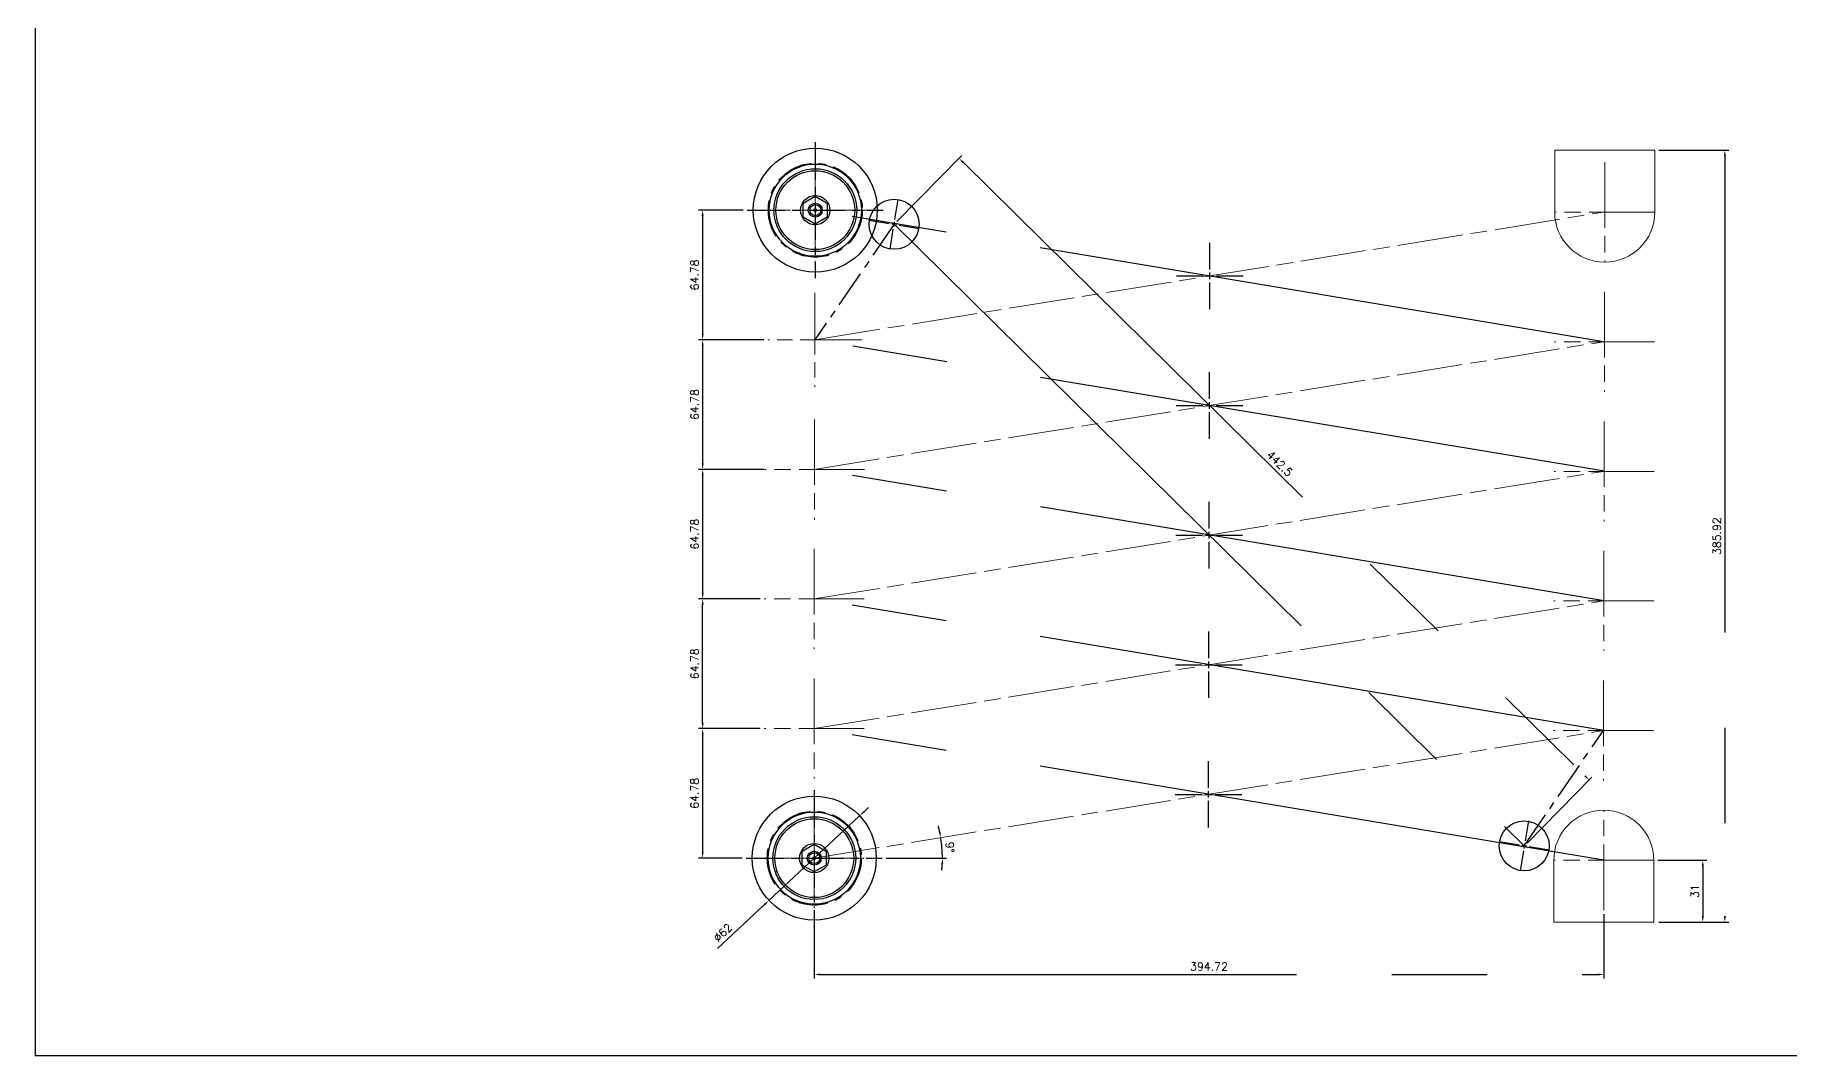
# Model space of a CAD drawing. Extents: x -2917 to 6643, y 8514 to 10799.
# Drawn here: x -2829 to -1951, y 9778 to 10289 of the extents above; entities that cross this region are included whole.
import ezdxf

# ---------------------------------------------------------------- set-up
doc = ezdxf.new("R2010")
doc.units = 0
doc.header["$LTSCALE"] = 15
doc.header["$MEASUREMENT"] = 0
for name, pattern in [('CENTER', [2, 1.25, -0.25, 0.25, -0.25]), ('CENTER2', [28.575, 19.05, -3.175, 3.175, -3.175]), ('CHAIN', [0.3543, 0.2362, -0.0295, 0.0591, -0.0295]), ('PHANTOM2', [31.75, 15.875, -3.175, 3.175, -3.175, 3.175, -3.175])]:
    doc.linetypes.add(name, pattern=pattern)
for name, color, linetype in [('1', 1, 'CENTER'), ('3', 3, 'Continuous'), ('4', 4, 'Continuous'), ('DXF0', 7, 'Continuous'), ('DXF1', 7, 'Continuous')]:
    doc.layers.add(name, color=color, linetype=linetype)
doc.layers.add('가는실선중심선_A3', color=1, linetype='Continuous', lineweight=5, true_color=0xff0000)
doc.layers.add('굵은실선_A3', color=7, linetype='Continuous', lineweight=18)
doc.styles.get("Standard").update_dxf_attribs({"font": 'txt.shx'})
doc.dimstyles.new('ISO-25', dxfattribs={"dimtxt": 2.5, "dimasz": 2.5, "dimexe": 1.25, "dimexo": 0.625, "dimtad": 1, "dimtoh": 1, "dimdsep": 46, "dimtxsty": 'Standard', "dimcen": 2.5, "dimclrt": 6, "dimadec": 0, "dimazin": 0, "dimtfac": 1, "dimtmove": 0, "dimatfit": 3, "dimfxl": 1, "dimarcsym": 0})

# ---------------------------------------------------------------- blocks, each defined once
blk = doc.blocks.new('*U905')
at = {"layer": '4', "color": 0, "linetype": 'CENTER2', "transparency": 16777216}
for p, q in [((0, 3.3), (0, 16.62)), ((-16.62, 0), (-3.3, 0)), ((3.3, 0), (16.62, 0)), ((0, -16.62), (0, -3.3))]:
    blk.add_line(p, q, dxfattribs=at)
at = {"layer": '4', "color": 0, "linetype": 'Continuous', "transparency": 16777216}
for p, q in [((-1.65, 0), (1.65, 0)), ((0, -1.65), (0, 1.65))]:
    blk.add_line(p, q, dxfattribs=at)
blk = doc.blocks.new('*U906')
at = {"layer": '4', "color": 0, "linetype": 'CENTER2', "transparency": 16777216}
for p, q in [((0, 3.3), (0, 16.62)), ((-16.62, 0), (-3.3, 0)), ((3.3, 0), (16.62, 0)), ((0, -16.62), (0, -3.3))]:
    blk.add_line(p, q, dxfattribs=at)
at = {"layer": '4', "color": 0, "linetype": 'Continuous', "transparency": 16777216}
for p, q in [((-1.65, 0), (1.65, 0)), ((0, -1.65), (0, 1.65))]:
    blk.add_line(p, q, dxfattribs=at)
blk = doc.blocks.new('*U907')
at = {"layer": '4', "color": 0, "linetype": 'CENTER2', "transparency": 16777216}
for p, q in [((0, 3.3), (0, 16.62)), ((-16.62, 0), (-3.3, 0)), ((3.3, 0), (16.62, 0)), ((0, -16.62), (0, -3.3))]:
    blk.add_line(p, q, dxfattribs=at)
at = {"layer": '4', "color": 0, "linetype": 'Continuous', "transparency": 16777216}
for p, q in [((-1.65, 0), (1.65, 0)), ((0, -1.65), (0, 1.65))]:
    blk.add_line(p, q, dxfattribs=at)
blk = doc.blocks.new('*U908')
at = {"layer": '4', "color": 0, "linetype": 'CENTER2', "transparency": 16777216}
for p, q in [((0, 3.3), (0, 16.62)), ((-16.62, 0), (-3.3, 0)), ((3.3, 0), (16.62, 0)), ((0, -16.62), (0, -3.3))]:
    blk.add_line(p, q, dxfattribs=at)
at = {"layer": '4', "color": 0, "linetype": 'Continuous', "transparency": 16777216}
for p, q in [((-1.65, 0), (1.65, 0)), ((0, -1.65), (0, 1.65))]:
    blk.add_line(p, q, dxfattribs=at)
blk = doc.blocks.new('*U909')
at = {"layer": '4', "color": 0, "linetype": 'CENTER2', "transparency": 16777216}
for p, q in [((0, 3.3), (0, 16.62)), ((-16.62, 0), (-3.3, 0)), ((3.3, 0), (16.62, 0)), ((0, -16.62), (0, -3.3))]:
    blk.add_line(p, q, dxfattribs=at)
at = {"layer": '4', "color": 0, "linetype": 'Continuous', "transparency": 16777216}
for p, q in [((-1.65, 0), (1.65, 0)), ((0, -1.65), (0, 1.65))]:
    blk.add_line(p, q, dxfattribs=at)
blk = doc.blocks.new('*D910')
at = {"layer": '4', "color": 4, "linetype": 'PHANTOM2', "lineweight": -2, "transparency": 16777216}
for p, q in [((-2017.02, 10231.05), (-1981.95, 10231.05)), ((-1983.95, 10228.05), (-1983.95, 9848.13)), ((-2017.02, 9845.13), (-1981.95, 9845.13))]:
    blk.add_line(p, q, dxfattribs=at)
at = {"layer": '4', "color": 4, "linetype": 'PHANTOM2', "transparency": 16777216}
for points in [[(-1984.45, 10228.05), (-1983.45, 10228.05), (-1983.95, 10231.05)], [(-1984.45, 9848.13), (-1983.45, 9848.13), (-1983.95, 9845.13)]]:
    blk.add_solid(points, dxfattribs=at)
at = {"layer": 'Defpoints', "color": 0, "linetype": 'PHANTOM2', "transparency": 16777216}
for p in [(-2019.02, 10231.05), (-2019.02, 9845.13), (-1983.95, 9845.13)]:
    blk.add_point(p, dxfattribs=at)
at = {"layer": '4', "color": 7, "linetype": 'PHANTOM2', "transparency": 16777216, "insert": (-1987.95, 10038.09), "char_height": 4, "attachment_point": 5, "rotation": 90}
blk.add_mtext('385.92', dxfattribs=at)
blk = doc.blocks.new('*D911')
at = {"layer": '4', "color": 4, "linetype": 'PHANTOM2', "lineweight": -2, "transparency": 16777216}
for p, q in [((-2044.51, 9849.13), (-2044.51, 9816.96)), ((-2439.23, 9844.13), (-2439.23, 9816.96)), ((-2436.23, 9818.96), (-2047.51, 9818.96))]:
    blk.add_line(p, q, dxfattribs=at)
at = {"layer": '4', "color": 4, "linetype": 'PHANTOM2', "transparency": 16777216}
for points in [[(-2436.23, 9819.46), (-2436.23, 9818.46), (-2439.23, 9818.96)], [(-2047.51, 9819.46), (-2047.51, 9818.46), (-2044.51, 9818.96)]]:
    blk.add_solid(points, dxfattribs=at)
at = {"layer": 'Defpoints', "color": 0, "linetype": 'PHANTOM2', "transparency": 16777216}
for p in [(-2439.23, 9846.13), (-2044.51, 9851.13), (-2044.51, 9818.96)]:
    blk.add_point(p, dxfattribs=at)
at = {"layer": '4', "color": 7, "linetype": 'PHANTOM2', "transparency": 16777216, "insert": (-2241.87, 9822.96), "char_height": 4, "attachment_point": 5}
blk.add_mtext('394.72', dxfattribs=at)
blk = doc.blocks.new('*D912')
at = {"layer": '4', "color": 4, "linetype": 'PHANTOM2', "lineweight": -2, "transparency": 16777216}
for p, q in [((-2474.73, 10201.05), (-2497.04, 10201.05)), ((-2495.04, 10198.05), (-2495.04, 10139.26)), ((-2464.4, 10136.26), (-2497.04, 10136.26))]:
    blk.add_line(p, q, dxfattribs=at)
at = {"layer": '4', "color": 4, "linetype": 'PHANTOM2', "transparency": 16777216}
for points in [[(-2495.54, 10198.05), (-2494.54, 10198.05), (-2495.04, 10201.05)], [(-2495.54, 10139.26), (-2494.54, 10139.26), (-2495.04, 10136.26)]]:
    blk.add_solid(points, dxfattribs=at)
at = {"layer": 'Defpoints', "color": 0, "linetype": 'PHANTOM2', "transparency": 16777216}
for p in [(-2472.73, 10201.05), (-2495.04, 10136.26), (-2462.4, 10136.26)]:
    blk.add_point(p, dxfattribs=at)
at = {"layer": '4', "color": 7, "linetype": 'PHANTOM2', "transparency": 16777216, "insert": (-2499.04, 10168.66), "char_height": 4, "attachment_point": 5, "rotation": 90}
blk.add_mtext('64.78', dxfattribs=at)
blk = doc.blocks.new('*D913')
at = {"layer": '4', "color": 4, "linetype": 'PHANTOM2', "lineweight": -2, "transparency": 16777216}
for p, q in [((-2464.4, 10136.26), (-2497.04, 10136.26)), ((-2495.04, 10133.26), (-2495.04, 10074.48)), ((-2464.4, 10071.48), (-2497.04, 10071.48))]:
    blk.add_line(p, q, dxfattribs=at)
at = {"layer": '4', "color": 4, "linetype": 'PHANTOM2', "transparency": 16777216}
for points in [[(-2495.54, 10133.26), (-2494.54, 10133.26), (-2495.04, 10136.26)], [(-2495.54, 10074.48), (-2494.54, 10074.48), (-2495.04, 10071.48)]]:
    blk.add_solid(points, dxfattribs=at)
at = {"layer": 'Defpoints', "color": 0, "linetype": 'PHANTOM2', "transparency": 16777216}
for p in [(-2462.4, 10136.26), (-2495.04, 10071.48), (-2462.4, 10071.48)]:
    blk.add_point(p, dxfattribs=at)
at = {"layer": '4', "color": 7, "linetype": 'PHANTOM2', "transparency": 16777216, "insert": (-2499.04, 10103.87), "char_height": 4, "attachment_point": 5, "rotation": 90}
blk.add_mtext('64.78', dxfattribs=at)
blk = doc.blocks.new('*D914')
at = {"layer": '4', "color": 4, "linetype": 'PHANTOM2', "lineweight": -2, "transparency": 16777216}
for p, q in [((-2464.4, 10071.48), (-2497.04, 10071.48)), ((-2495.04, 10068.48), (-2495.04, 10009.69)), ((-2466.23, 10006.69), (-2497.04, 10006.69))]:
    blk.add_line(p, q, dxfattribs=at)
at = {"layer": '4', "color": 4, "linetype": 'PHANTOM2', "transparency": 16777216}
for points in [[(-2495.54, 10068.48), (-2494.54, 10068.48), (-2495.04, 10071.48)], [(-2495.54, 10009.69), (-2494.54, 10009.69), (-2495.04, 10006.69)]]:
    blk.add_solid(points, dxfattribs=at)
at = {"layer": 'Defpoints', "color": 0, "linetype": 'PHANTOM2', "transparency": 16777216}
for p in [(-2462.4, 10071.48), (-2495.04, 10006.69), (-2464.23, 10006.69)]:
    blk.add_point(p, dxfattribs=at)
at = {"layer": '4', "color": 7, "linetype": 'PHANTOM2', "transparency": 16777216, "insert": (-2499.04, 10039.09), "char_height": 4, "attachment_point": 5, "rotation": 90}
blk.add_mtext('64.78', dxfattribs=at)
blk = doc.blocks.new('*D915')
at = {"layer": '4', "color": 4, "linetype": 'PHANTOM2', "lineweight": -2, "transparency": 16777216}
for p, q in [((-2495.04, 9944.91), (-2495.04, 10003.69)), ((-2466.23, 9941.91), (-2497.04, 9941.91))]:
    blk.add_line(p, q, dxfattribs=at)
at = {"layer": '4', "color": 4, "linetype": 'PHANTOM2', "transparency": 16777216}
for points in [[(-2495.54, 10003.69), (-2494.54, 10003.69), (-2495.04, 10006.69)], [(-2495.54, 9944.91), (-2494.54, 9944.91), (-2495.04, 9941.91)]]:
    blk.add_solid(points, dxfattribs=at)
at = {"layer": 'Defpoints', "color": 0, "linetype": 'PHANTOM2', "transparency": 16777216}
for p in [(-2495.04, 10006.69), (-2495.04, 10006.69), (-2464.23, 9941.91)]:
    blk.add_point(p, dxfattribs=at)
at = {"layer": '4', "color": 7, "linetype": 'PHANTOM2', "transparency": 16777216, "insert": (-2499.04, 9974.3), "char_height": 4, "attachment_point": 5, "rotation": 90}
blk.add_mtext('64.78', dxfattribs=at)
blk = doc.blocks.new('*D916')
at = {"layer": '4', "color": 4, "linetype": 'PHANTOM2', "lineweight": -2, "transparency": 16777216}
for p, q in [((-2466.23, 9941.91), (-2497.04, 9941.91)), ((-2495.04, 9938.91), (-2495.04, 9880.13)), ((-2475.23, 9877.13), (-2497.04, 9877.13))]:
    blk.add_line(p, q, dxfattribs=at)
at = {"layer": '4', "color": 4, "linetype": 'PHANTOM2', "transparency": 16777216}
for points in [[(-2495.54, 9938.91), (-2494.54, 9938.91), (-2495.04, 9941.91)], [(-2495.54, 9880.13), (-2494.54, 9880.13), (-2495.04, 9877.13)]]:
    blk.add_solid(points, dxfattribs=at)
at = {"layer": 'Defpoints', "color": 0, "linetype": 'PHANTOM2', "transparency": 16777216}
for p in [(-2464.23, 9941.91), (-2495.04, 9877.13), (-2473.23, 9877.13)]:
    blk.add_point(p, dxfattribs=at)
at = {"layer": '4', "color": 7, "linetype": 'PHANTOM2', "transparency": 16777216, "insert": (-2499.04, 9909.52), "char_height": 4, "attachment_point": 5, "rotation": 90}
blk.add_mtext('64.78', dxfattribs=at)
blk = doc.blocks.new('*D917')
at = {"layer": '4', "color": 4, "linetype": 'PHANTOM2', "lineweight": -2, "transparency": 16777216}
for p, q in [((-2416.57, 9898.28), (-2461.89, 9855.97)), ((-2414.37, 9900.33), (-2412.18, 9902.37)), ((-2487.62, 9831.95), (-2464.08, 9853.92))]:
    blk.add_line(p, q, dxfattribs=at)
at = {"layer": '4', "color": 4, "linetype": 'PHANTOM2', "transparency": 16777216}
for points in [[(-2414.71, 9900.69), (-2414.03, 9899.96), (-2416.57, 9898.28)], [(-2464.42, 9854.29), (-2463.74, 9853.56), (-2461.89, 9855.97)]]:
    blk.add_solid(points, dxfattribs=at)
at = {"layer": 'Defpoints', "color": 0, "linetype": 'PHANTOM2', "transparency": 16777216}
for p in [(-2416.57, 9898.28), (-2461.89, 9855.97)]:
    blk.add_point(p, dxfattribs=at)
at = {"layer": '4', "color": 7, "linetype": 'PHANTOM2', "transparency": 16777216, "insert": (-2484.99, 9839.88), "char_height": 4, "attachment_point": 5, "rotation": 43.03183}
blk.add_mtext('∅62', dxfattribs=at)
blk = doc.blocks.new('*D918')
at = {"layer": '4', "color": 4, "linetype": 'PHANTOM2', "lineweight": -2, "transparency": 16777216}
for p, q in [((-2017.51, 9876.13), (-1992.97, 9876.13)), ((-1994.97, 9873.13), (-1994.97, 9848.13)), ((-2017.02, 9845.13), (-1992.97, 9845.13))]:
    blk.add_line(p, q, dxfattribs=at)
at = {"layer": '4', "color": 4, "linetype": 'PHANTOM2', "transparency": 16777216}
for points in [[(-1995.47, 9873.13), (-1994.47, 9873.13), (-1994.97, 9876.13)], [(-1995.47, 9848.13), (-1994.47, 9848.13), (-1994.97, 9845.13)]]:
    blk.add_solid(points, dxfattribs=at)
at = {"layer": 'Defpoints', "color": 0, "linetype": 'PHANTOM2', "transparency": 16777216}
for p in [(-2019.51, 9876.13), (-2019.02, 9845.13), (-1994.97, 9845.13)]:
    blk.add_point(p, dxfattribs=at)
at = {"layer": '4', "color": 7, "linetype": 'PHANTOM2', "transparency": 16777216, "insert": (-1998.97, 9860.63), "char_height": 4, "attachment_point": 5, "rotation": 90}
blk.add_mtext('31', dxfattribs=at)
blk = doc.blocks.new('*D919')
at = {"layer": '4', "color": 4, "linetype": 'PHANTOM2', "lineweight": -2, "transparency": 16777216}
blk.add_line((-2403.23, 9877.13), (-2373.17, 9877.13), dxfattribs=at)
for start, end in [(11.86691, 14.55068), (360, 9.18314), (354.63245, 357.31623)]:
    blk.add_arc((-2439.23, 9877.13), 64.05, start, end, dxfattribs=at)
at = {"layer": '4', "color": 4, "linetype": 'PHANTOM2', "transparency": 16777216}
for points in [[(-2376.05, 9890.39), (-2377.03, 9890.21), (-2375.99, 9887.35)], [(-2375.74, 9874.14), (-2374.74, 9874.11), (-2375.17, 9877.13)]]:
    blk.add_solid(points, dxfattribs=at)
at = {"layer": 'Defpoints', "color": 0, "linetype": 'PHANTOM2', "transparency": 16777216}
for p in [(-2044.67, 9940.91), (-2375.26, 9880.55), (-2473.23, 9877.13), (-2439.23, 9877.13), (-2405.23, 9877.13)]:
    blk.add_point(p, dxfattribs=at)
at = {"layer": '4', "color": 7, "linetype": 'PHANTOM2', "transparency": 16777216, "insert": (-2371.39, 9882.57), "char_height": 4, "attachment_point": 5, "rotation": 274.59157}
blk.add_mtext('9°', dxfattribs=at)
blk = doc.blocks.new('*U921')
at = {"layer": '1', "color": 0, "transparency": 16777216}
for p, q in [((0, 2.5), (0, 12.62)), ((-12.62, 0), (-2.5, 0)), ((2.5, 0), (12.62, 0)), ((0, -12.62), (0, -2.5))]:
    blk.add_line(p, q, dxfattribs=at)
at = {"layer": '1', "color": 0, "linetype": 'Continuous', "transparency": 16777216}
for p, q in [((-1.25, 0), (1.25, 0)), ((0, -1.25), (0, 1.25))]:
    blk.add_line(p, q, dxfattribs=at)
blk = doc.blocks.new('*U923')
at = {"layer": '1', "color": 0, "transparency": 16777216}
for p, q in [((0, 2.5), (0, 12.62)), ((-12.62, 0), (-2.5, 0)), ((2.5, 0), (12.62, 0)), ((0, -12.62), (0, -2.5))]:
    blk.add_line(p, q, dxfattribs=at)
at = {"layer": '1', "color": 0, "linetype": 'Continuous', "transparency": 16777216}
for p, q in [((-1.25, 0), (1.25, 0)), ((0, -1.25), (0, 1.25))]:
    blk.add_line(p, q, dxfattribs=at)
blk = doc.blocks.new('*D924')
at = {"layer": '4', "color": 4, "linetype": 'PHANTOM2', "lineweight": -2, "transparency": 16777216}
for p, q in [((-2397.89, 10195.41), (-2365.42, 10228.34)), ((-2364.68, 10224.81), (-2053.93, 9918.28)), ((-2082.87, 9884.67), (-2050.39, 9917.59))]:
    blk.add_line(p, q, dxfattribs=at)
at = {"layer": '4', "color": 4, "linetype": 'PHANTOM2', "transparency": 16777216}
for points in [[(-2364.33, 10225.16), (-2365.04, 10224.45), (-2366.82, 10226.91)], [(-2053.58, 9918.63), (-2054.28, 9917.92), (-2051.79, 9916.17)]]:
    blk.add_solid(points, dxfattribs=at)
at = {"layer": 'Defpoints', "color": 0, "linetype": 'PHANTOM2', "transparency": 16777216}
for p in [(-2399.3, 10193.99), (-2051.79, 9916.17), (-2084.27, 9883.24)]:
    blk.add_point(p, dxfattribs=at)
at = {"layer": '4', "color": 7, "linetype": 'PHANTOM2', "transparency": 16777216, "insert": (-2206.5, 10074.39), "char_height": 4, "attachment_point": 5, "rotation": 315.39211}
blk.add_mtext('442.5', dxfattribs=at)

msp = doc.modelspace()

# ---------------------------------------------------------------- linework, layer by layer
at = {"color": 6}
for p in [(-2828.818, 10798.864), (-1385.398, 9778.264)]:
    msp.add_line(p, (-2828.818, 9778.264), dxfattribs=at)
at = {"color": 1, "linetype": 'CENTER'}
for centre in [(-2438.734, 10201.048), (-2439.226, 9877.126)]:
    msp.add_circle(centre, 23.5, dxfattribs=at)
at = {"layer": '1'}
for p, q in [((-2399.299, 10193.986), (-2438.898, 10136.264)), ((-2084.272, 9883.242), (-2044.673, 9940.965))]:
    msp.add_line(p, q, dxfattribs=at)
at = {"layer": '3'}
for centre in [(-2399.299, 10193.986), (-2084.272, 9883.242)]:
    msp.add_circle(centre, 12.5, dxfattribs=at)
at = {"layer": '4', "color": 5, "linetype": 'CENTER2'}
for p, q in [((-2044.509, 10135.264), (-2439.226, 10201.048)), ((-2044.18, 10070.532), (-2438.898, 10136.264)), ((-2044.344, 10005.721), (-2439.062, 10071.506)), ((-2044.509, 9940.91), (-2439.226, 10006.695)), ((-2044.509, 9876.126), (-2439.226, 9941.91))]:
    msp.add_line(p, q, dxfattribs=at)
at = {"layer": '4', "color": 3, "linetype": 'CENTER2'}
msp.add_line((-2399.299, 10193.986), (-2084.272, 9883.242), dxfattribs=at)
at = {"layer": 'DXF0', "color": 3, "linetype": 'Continuous'}
for centre, radius in [((-2438.734, 10201.048), 3.5), ((-2438.734, 10201.048), 2.75), ((-2438.734, 10201.048), 0.67), ((-2439.226, 9877.126), 3.5), ((-2439.226, 9877.126), 2.75), ((-2439.226, 9877.126), 0.67)]:
    msp.add_circle(centre, radius, dxfattribs=at)
at = {"layer": 'DXF1', "color": 3, "linetype": 'CENTER'}
for p, q in [((-2438.734, 10235.048), (-2438.734, 10167.048)), ((-2472.734, 10201.048), (-2404.734, 10201.048)), ((-2439.226, 9911.126), (-2439.226, 9843.126)), ((-2473.226, 9877.126), (-2405.226, 9877.126))]:
    msp.add_line(p, q, dxfattribs=at)
at = {"layer": 'DXF1', "linetype": 'Continuous'}
for p, q in [((-2444.734, 10204.512), (-2438.734, 10207.976)), ((-2444.734, 10197.584), (-2444.734, 10204.512)), ((-2438.734, 10207.976), (-2432.734, 10204.512)), ((-2432.734, 10204.512), (-2432.734, 10197.584)), ((-2438.734, 10194.12), (-2444.734, 10197.584)), ((-2432.734, 10197.584), (-2438.734, 10194.12)), ((-2445.226, 9880.59), (-2439.226, 9884.054)), ((-2445.226, 9873.661), (-2445.226, 9880.59)), ((-2439.226, 9884.054), (-2433.226, 9880.59)), ((-2433.226, 9880.59), (-2433.226, 9873.661)), ((-2439.226, 9870.197), (-2445.226, 9873.661)), ((-2433.226, 9873.661), (-2439.226, 9870.197))]:
    msp.add_line(p, q, dxfattribs=at)
for centre, radius in [((-2438.734, 10201.048), 31), ((-2438.734, 10201.048), 23.05), ((-2438.734, 10201.048), 20.7), ((-2438.734, 10201.048), 19.7), ((-2438.734, 10201.048), 7.332), ((-2439.226, 9877.126), 31), ((-2439.226, 9877.126), 23.05), ((-2439.226, 9877.126), 20.7), ((-2439.226, 9877.126), 19.7), ((-2439.226, 9877.126), 7.332)]:
    msp.add_circle(centre, radius, dxfattribs=at)
at = {"layer": '가는실선중심선_A3', "linetype": 'CHAIN', "ltscale": 9.700047}
for p, q in [((-2438.734, 10227.236), (-2438.734, 10174.86)), ((-2412.546, 10201.048), (-2464.922, 10201.048))]:
    msp.add_line(p, q, dxfattribs=at)
at = {"layer": '가는실선중심선_A3', "linetype": 'CHAIN', "ltscale": 9.259962}
for p, q in [((-2044.016, 10225.048), (-2044.016, 10175.048)), ((-2438.898, 10136.264), (-2044.673, 10200.048)), ((-2019.016, 10200.048), (-2069.016, 10200.048)), ((-2044.18, 10160.264), (-2044.18, 10110.264)), ((-2439.226, 10071.479), (-2044.673, 10135.264)), ((-2019.18, 10135.264), (-2069.18, 10135.264)), ((-2439.062, 10096.479), (-2439.062, 10046.479)), ((-2044.344, 10095.479), (-2044.344, 10045.479)), ((-2414.062, 10071.479), (-2464.062, 10071.479)), ((-2439.226, 10006.695), (-2044.673, 10070.479)), ((-2019.344, 10070.479), (-2069.344, 10070.479)), ((-2439.226, 10031.695), (-2439.226, 9981.695)), ((-2044.509, 10030.695), (-2044.509, 9980.695)), ((-2414.226, 10006.695), (-2464.226, 10006.695)), ((-2439.226, 9941.91), (-2044.673, 10005.695)), ((-2019.509, 10005.695), (-2069.509, 10005.695)), ((-2439.226, 9966.91), (-2439.226, 9916.91)), ((-2044.673, 9965.91), (-2044.673, 9915.91)), ((-2414.226, 9941.91), (-2464.226, 9941.91)), ((-2439.226, 9877.126), (-2044.673, 9940.91)), ((-2019.673, 9940.91), (-2069.673, 9940.91)), ((-2439.226, 9902.126), (-2439.226, 9852.126)), ((-2044.509, 9851.126), (-2044.509, 9901.126)), ((-2414.226, 9877.126), (-2464.226, 9877.126)), ((-2019.509, 9876.126), (-2069.509, 9876.126))]:
    msp.add_line(p, q, dxfattribs=at)
at = {"layer": '가는실선중심선_A3', "linetype": 'CHAIN', "ltscale": 8.704358}
for p, q in [((-2438.898, 10159.764), (-2438.898, 10112.764)), ((-2415.398, 10136.264), (-2462.398, 10136.264))]:
    msp.add_line(p, q, dxfattribs=at)
at = {"layer": '굵은실선_A3'}
for p, q in [((-2069.016, 10231.048), (-2069.016, 10200.048)), ((-2069.016, 10231.048), (-2027.516, 10231.048)), ((-2019.016, 10231.048), (-2027.516, 10231.048)), ((-2019.016, 10200.048), (-2019.016, 10231.048)), ((-2069.509, 9845.126), (-2069.509, 9876.126)), ((-2019.509, 9876.126), (-2019.509, 9845.126)), ((-2069.509, 9845.126), (-2028.009, 9845.126)), ((-2019.509, 9845.126), (-2028.009, 9845.126))]:
    msp.add_line(p, q, dxfattribs=at)
for centre, start, end in [((-2044.016, 10200.048), 180, 0), ((-2044.509, 9876.126), 0, 180)]:
    msp.add_arc(centre, 25, start, end, dxfattribs=at)

# ---------------------------------------------------------------- block references
at = {"layer": '1'}
for name, p, rotation in [('*U921', (-2399.299, 10193.986), 350.5490508373164), ('*U923', (-2084.272, 9883.242), 170.5490508373165)]:
    msp.add_blockref(name, p, dxfattribs=dict(at, rotation=rotation))
at = {"layer": '4', "color": 6, "linetype": 'CENTER2'}
for name, p in [('*U905', (-2241.457, 10168.156)), ('*U906', (-2241.621, 10103.371)), ('*U907', (-2241.785, 10038.587)), ('*U908', (-2241.949, 9973.802)), ('*U909', (-2242.114, 9909.018))]:
    msp.add_blockref(name, p, dxfattribs=at)

# ---------------------------------------------------------------- dimensions: what is measured, and where the dimension line sits
at = {"layer": '4', "color": 6, "linetype": 'PHANTOM2'}
for base, p1, p2, picture, middle in [((-1983.95, 9845.126), (-2019.016, 10231.048), (-2019.016, 9845.126), '*D910', (-1987.95, 10038.087)), ((-2495.036, 10136.264), (-2472.734, 10201.048), (-2462.398, 10136.264), '*D912', (-2499.036, 10168.656)), ((-2495.0356, 10071.4791), (-2462.3978, 10136.2637), (-2462.3978, 10071.4791), '*D913', (-2499.0356, 10103.8714)), ((-2495.036, 10006.695), (-2462.398, 10071.479), (-2464.226, 10006.695), '*D914', (-2499.036, 10039.087)), ((-2495.0356, 10006.6946), (-2464.2261, 9941.91), (-2495.0356, 10006.6946), '*D915', (-2499.0356, 9974.3023)), ((-2495.036, 9877.126), (-2464.226, 9941.91), (-2473.226, 9877.126), '*D916', (-2499.036, 9909.518)), ((-1994.968, 9845.126), (-2019.509, 9876.126), (-2019.016, 9845.126), '*D918', (-1998.968, 9860.626))]:
    dim = msp.add_linear_dim(base=base, p1=p1, p2=p2, angle=90, dimstyle='ISO-25', override={"dimtxt": 4, "dimasz": 3, "dimexe": 2, "dimexo": 2, "dimgap": 2, "dimtoh": 0, "dimcen": 0, "dimclrd": 4, "dimclre": 4, "dimclrt": 7, "dimfxl": 0.5}, dxfattribs=at)
    dim.commit()
    dim.dimension.update_dxf_attribs({"geometry": picture, "text_midpoint": middle})
dim = msp.add_aligned_dim(p1=(-2399.299, 10193.986), p2=(-2084.272, 9883.242), distance=46.249, dimstyle='ISO-25', override={"dimtxt": 4, "dimasz": 3, "dimexe": 2, "dimexo": 2, "dimgap": 2, "dimtoh": 0, "dimcen": 0, "dimclrd": 4, "dimclre": 4, "dimclrt": 7, "dimfxl": 0.5}, dxfattribs=at)
dim.commit()
dim.dimension.update_dxf_attribs({"geometry": '*D924', "text_midpoint": (-2206.498, 10074.388)})
dim = msp.add_angular_dim_2l(base=(-2375.265, 9880.546), line1=((-2473.226, 9877.126), (-2405.226, 9877.126)), line2=((-2439.226, 9877.126), (-2044.673, 9940.91)), dimstyle='ISO-25', override={"dimtxt": 4, "dimasz": 3, "dimexe": 2, "dimexo": 2, "dimgap": 2, "dimtoh": 0, "dimcen": 0, "dimclrd": 4, "dimclre": 4, "dimclrt": 7, "dimfxl": 0.5}, dxfattribs=at)
dim.commit()
dim.dimension.update_dxf_attribs({"geometry": '*D919', "text_midpoint": (-2371.392, 9882.573)})
dim = msp.add_diameter_dim_2p(p1=(-2416.566, 9898.28), p2=(-2461.886, 9855.971), dimstyle='ISO-25', override={"dimtxt": 4, "dimasz": 3, "dimexe": 2, "dimexo": 2, "dimgap": 2, "dimtoh": 0, "dimcen": 0, "dimclrd": 4, "dimclre": 4, "dimclrt": 7, "dimfxl": 0.5}, dxfattribs=at)
dim.commit()
dim.dimension.update_dxf_attribs({"geometry": '*D917', "text_midpoint": (-2482.258, 9836.953), "dimtype": 163})
dim = msp.add_linear_dim(base=(-2044.509, 9818.957), p1=(-2439.226, 9846.126), p2=(-2044.509, 9851.126), dimstyle='ISO-25', override={"dimtxt": 4, "dimasz": 3, "dimexe": 2, "dimexo": 2, "dimgap": 2, "dimtoh": 0, "dimcen": 0, "dimclrd": 4, "dimclre": 4, "dimclrt": 7, "dimfxl": 0.5}, dxfattribs=at)
dim.commit()
dim.dimension.update_dxf_attribs({"geometry": '*D911', "text_midpoint": (-2241.867, 9822.957)})

doc.saveas('drawing.dxf')
